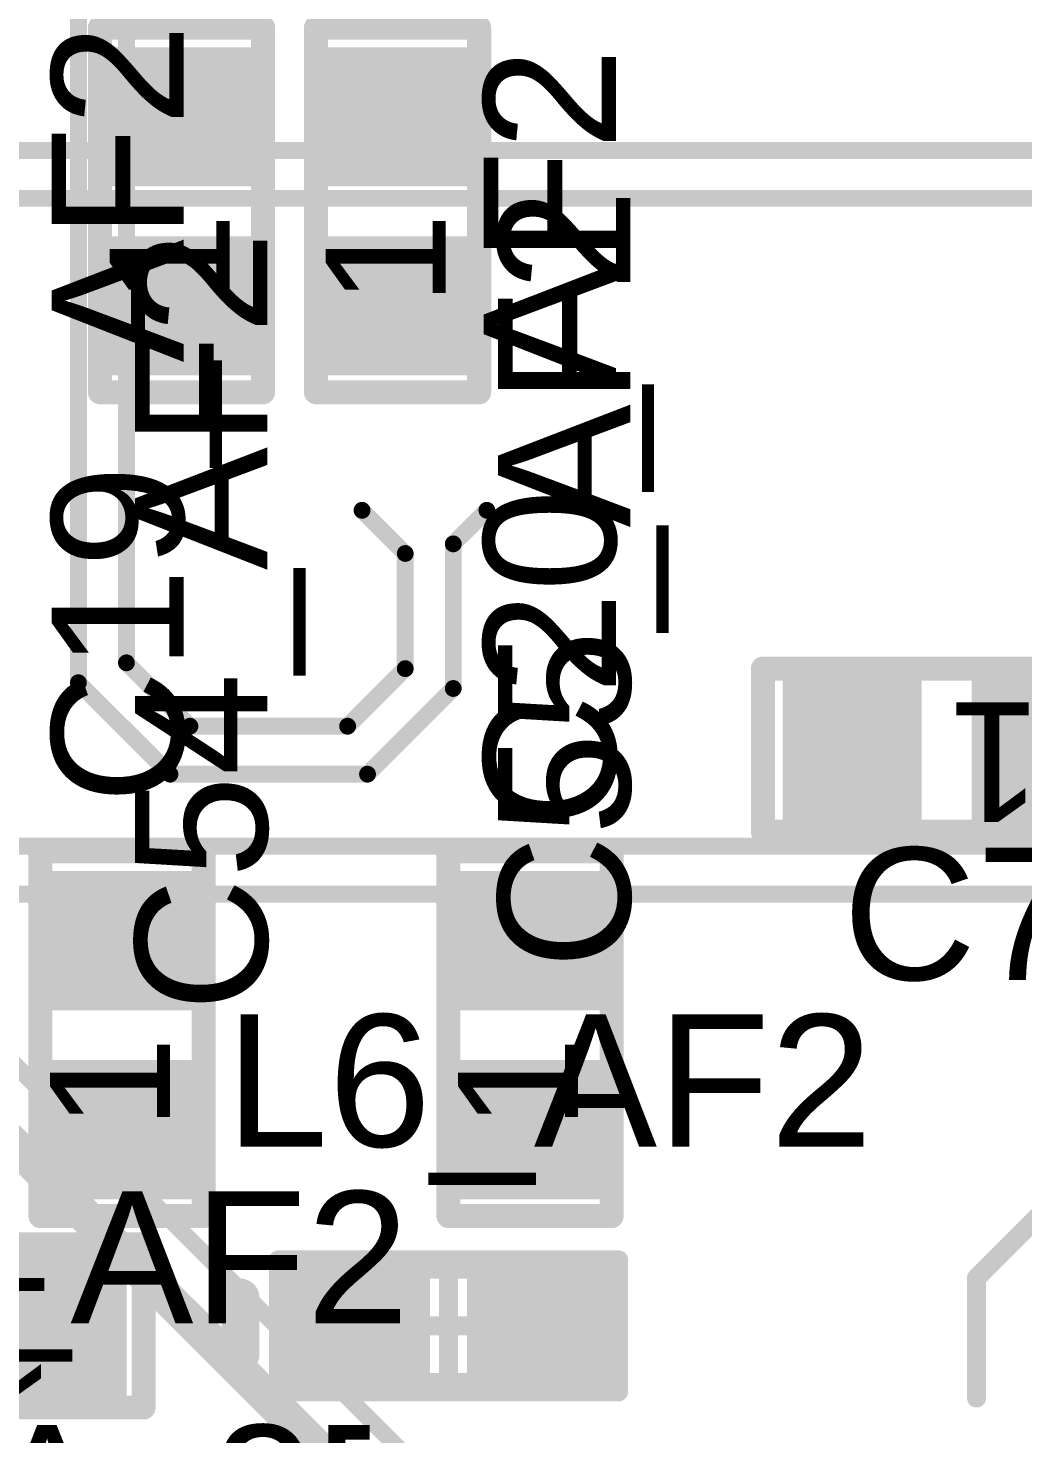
# Model space of a CAD drawing. Header units: inches. Extents: x -1.3 to 11.9, y -6.8 to 4.2.
# Drawn here: x 0.5075 to 0.7147, y 1.1275 to 1.4205 of the extents above; entities that cross this region are included whole.
import ezdxf

# ---------------------------------------------------------------- set-up
doc = ezdxf.new("R2010")
doc.units = ezdxf.units.IN
doc.header["$MEASUREMENT"] = 0
for name, color, linetype in [('07_SIG3', 216, 'Continuous'), ('12_SIG4', 7, 'Continuous'), ('14_SIG5', 136, 'Continuous'), ('ASSY_DWG_INFO', 56, 'Continuous'), ('Bottom Overlay', 54, 'Continuous'), ('FAB', 56, 'Continuous'), ('Mechanical 13', 56, 'Continuous'), ('POT_INFO', 56, 'Continuous'), ('TOP', 1, 'Continuous'), ('Top Overlay', 2, 'Continuous'), ('Top Paste', 8, 'Continuous'), ('Top Solder', 216, 'Continuous')]:
    doc.layers.add(name, color=color, linetype=linetype)
doc.styles.add('Arial', font='', dxfattribs={"height": 0.2})
doc.styles.get('Arial').set_extended_font_data('Arial')

# ---------------------------------------------------------------- blocks, each defined once
blk = doc.blocks.new('C0402_169')
at = {"layer": 'TOP'}
for points in [[(-0.031, -0.0125), (-0.031, 0.0125), (-0.006, 0.0125), (-0.006, -0.0125)], [(0.0084, -0.0125), (0.0084, 0.0125), (0.0334, 0.0125), (0.0334, -0.0125)]]:
    blk.add_hatch(color=1, dxfattribs=at).paths.add_polyline_path(points)
at = {"layer": 'Top Paste'}
for points in [[(-0.031, -0.0125), (-0.031, 0.0125), (-0.006, 0.0125), (-0.006, -0.0125)], [(0.0084, -0.0125), (0.0084, 0.0125), (0.0334, 0.0125), (0.0334, -0.0125)]]:
    blk.add_hatch(color=8, dxfattribs=at).paths.add_polyline_path(points)
at = {"layer": 'Top Solder'}
for points in [[(-0.033, -0.0145), (-0.033, 0.0145), (-0.004, 0.0145), (-0.004, -0.0145)], [(0.0064, -0.0145), (0.0064, 0.0145), (0.0354, 0.0145), (0.0354, -0.0145)]]:
    blk.add_hatch(color=216, dxfattribs=at).paths.add_polyline_path(points)
at = {"layer": 'ASSY_DWG_INFO'}
for points in [[(-0.0365, 0.017, 0.005, 0.005, 0), (-0.0365, -0.017, 0.005, 0.005, 0)], [(0.0395, 0.017, 0.005, 0.005, 0), (-0.0365, 0.017, 0.005, 0.005, 0)], [(0.0395, 0.017, 0.005, 0.005, 0), (0.0395, -0.017, 0.005, 0.005, 0)], [(0.0395, -0.017, 0.005, 0.005, 0), (-0.0365, -0.017, 0.005, 0.005, 0)]]:
    blk.add_lwpolyline(points, format="xyseb", dxfattribs=at)
for points in [[(-0.03775, 0.017, 0.0025, 0.0025, 1), (-0.03525, 0.017, 0.0025, 0.0025, 1)], [(-0.03775, 0.017, 0.0025, 0.0025, 1), (-0.03525, 0.017, 0.0025, 0.0025, 1)], [(0.03825, 0.017, 0.0025, 0.0025, 1), (0.04075, 0.017, 0.0025, 0.0025, 1)], [(0.03825, 0.017, 0.0025, 0.0025, 1), (0.04075, 0.017, 0.0025, 0.0025, 1)], [(-0.03775, -0.017, 0.0025, 0.0025, 1), (-0.03525, -0.017, 0.0025, 0.0025, 1)], [(-0.03775, -0.017, 0.0025, 0.0025, 1), (-0.03525, -0.017, 0.0025, 0.0025, 1)], [(0.03825, -0.017, 0.0025, 0.0025, 1), (0.04075, -0.017, 0.0025, 0.0025, 1)], [(0.03825, -0.017, 0.0025, 0.0025, 1), (0.04075, -0.017, 0.0025, 0.0025, 1)]]:
    blk.add_lwpolyline(points, format="xyseb", close=True, dxfattribs=at)
at = {"layer": 'Top Overlay'}
for points in [[(0.0365, 0.017, 0.005, 0.005, 0), (-0.0365, 0.017, 0.005, 0.005, 0)], [(-0.0365, 0.017, 0.005, 0.005, 0), (-0.0365, -0.017, 0.005, 0.005, 0)], [(0.0395, 0.017, 0.005, 0.005, 0), (0.0365, 0.017, 0.005, 0.005, 0)], [(0.0395, 0.017, 0.005, 0.005, 0), (0.0395, -0.017, 0.005, 0.005, 0)], [(0.0395, -0.017, 0.005, 0.005, 0), (-0.0365, -0.017, 0.005, 0.005, 0)]]:
    blk.add_lwpolyline(points, format="xyseb", dxfattribs=at)
for points in [[(-0.03775, 0.017, 0.0025, 0.0025, 1), (-0.03525, 0.017, 0.0025, 0.0025, 1)], [(-0.03775, 0.017, 0.0025, 0.0025, 1), (-0.03525, 0.017, 0.0025, 0.0025, 1)], [(0.03525, 0.017, 0.0025, 0.0025, 1), (0.03775, 0.017, 0.0025, 0.0025, 1)], [(0.03525, 0.017, 0.0025, 0.0025, 1), (0.03775, 0.017, 0.0025, 0.0025, 1)], [(0.03825, 0.017, 0.0025, 0.0025, 1), (0.04075, 0.017, 0.0025, 0.0025, 1)], [(0.03825, 0.017, 0.0025, 0.0025, 1), (0.04075, 0.017, 0.0025, 0.0025, 1)], [(-0.03775, -0.017, 0.0025, 0.0025, 1), (-0.03525, -0.017, 0.0025, 0.0025, 1)], [(-0.03775, -0.017, 0.0025, 0.0025, 1), (-0.03525, -0.017, 0.0025, 0.0025, 1)], [(0.03825, -0.017, 0.0025, 0.0025, 1), (0.04075, -0.017, 0.0025, 0.0025, 1)], [(0.03825, -0.017, 0.0025, 0.0025, 1), (0.04075, -0.017, 0.0025, 0.0025, 1)]]:
    blk.add_lwpolyline(points, format="xyseb", close=True, dxfattribs=at)
at = {"layer": 'FAB', "style": 'Arial'}
blk.add_text('1', height=0.025, dxfattribs=at).set_placement((-0.0185, -0.01))
blk = doc.blocks.new('C0402_194')
at = {"layer": 'TOP'}
for points in [[(-0.031, -0.0125), (-0.031, 0.0125), (-0.006, 0.0125), (-0.006, -0.0125)], [(0.0084, -0.0125), (0.0084, 0.0125), (0.0334, 0.0125), (0.0334, -0.0125)]]:
    blk.add_hatch(color=1, dxfattribs=at).paths.add_polyline_path(points)
at = {"layer": 'Top Paste'}
for points in [[(-0.031, -0.0125), (-0.031, 0.0125), (-0.006, 0.0125), (-0.006, -0.0125)], [(0.0084, -0.0125), (0.0084, 0.0125), (0.0334, 0.0125), (0.0334, -0.0125)]]:
    blk.add_hatch(color=8, dxfattribs=at).paths.add_polyline_path(points)
at = {"layer": 'Top Solder'}
for points in [[(-0.033, -0.0145), (-0.033, 0.0145), (-0.004, 0.0145), (-0.004, -0.0145)], [(0.0064, -0.0145), (0.0064, 0.0145), (0.0354, 0.0145), (0.0354, -0.0145)]]:
    blk.add_hatch(color=216, dxfattribs=at).paths.add_polyline_path(points)
at = {"layer": 'ASSY_DWG_INFO'}
for points in [[(-0.0365, 0.017, 0.005, 0.005, 0), (-0.0365, -0.017, 0.005, 0.005, 0)], [(-0.0365, 0.017, 0.005, 0.005, 0), (0.0395, 0.017, 0.005, 0.005, 0)], [(0.0395, 0.017, 0.005, 0.005, 0), (0.0395, -0.017, 0.005, 0.005, 0)], [(-0.0365, -0.017, 0.005, 0.005, 0), (0.0395, -0.017, 0.005, 0.005, 0)]]:
    blk.add_lwpolyline(points, format="xyseb", dxfattribs=at)
for points in [[(-0.03775, 0.017, 0.0025, 0.0025, 1), (-0.03525, 0.017, 0.0025, 0.0025, 1)], [(-0.03775, 0.017, 0.0025, 0.0025, 1), (-0.03525, 0.017, 0.0025, 0.0025, 1)], [(0.03825, 0.017, 0.0025, 0.0025, 1), (0.04075, 0.017, 0.0025, 0.0025, 1)], [(0.03825, 0.017, 0.0025, 0.0025, 1), (0.04075, 0.017, 0.0025, 0.0025, 1)], [(-0.03775, -0.017, 0.0025, 0.0025, 1), (-0.03525, -0.017, 0.0025, 0.0025, 1)], [(-0.03775, -0.017, 0.0025, 0.0025, 1), (-0.03525, -0.017, 0.0025, 0.0025, 1)], [(0.03825, -0.017, 0.0025, 0.0025, 1), (0.04075, -0.017, 0.0025, 0.0025, 1)], [(0.03825, -0.017, 0.0025, 0.0025, 1), (0.04075, -0.017, 0.0025, 0.0025, 1)]]:
    blk.add_lwpolyline(points, format="xyseb", close=True, dxfattribs=at)
at = {"layer": 'Top Overlay'}
for points in [[(-0.0365, 0.017, 0.005, 0.005, 0), (0.0365, 0.017, 0.005, 0.005, 0)], [(-0.0365, 0.017, 0.005, 0.005, 0), (-0.0365, -0.017, 0.005, 0.005, 0)], [(0.0365, 0.017, 0.005, 0.005, 0), (0.0395, 0.017, 0.005, 0.005, 0)], [(0.0395, 0.017, 0.005, 0.005, 0), (0.0395, -0.017, 0.005, 0.005, 0)], [(-0.0365, -0.017, 0.005, 0.005, 0), (0.0395, -0.017, 0.005, 0.005, 0)]]:
    blk.add_lwpolyline(points, format="xyseb", dxfattribs=at)
for points in [[(-0.03775, 0.017, 0.0025, 0.0025, 1), (-0.03525, 0.017, 0.0025, 0.0025, 1)], [(-0.03775, 0.017, 0.0025, 0.0025, 1), (-0.03525, 0.017, 0.0025, 0.0025, 1)], [(0.03525, 0.017, 0.0025, 0.0025, 1), (0.03775, 0.017, 0.0025, 0.0025, 1)], [(0.03525, 0.017, 0.0025, 0.0025, 1), (0.03775, 0.017, 0.0025, 0.0025, 1)], [(0.03825, 0.017, 0.0025, 0.0025, 1), (0.04075, 0.017, 0.0025, 0.0025, 1)], [(0.03825, 0.017, 0.0025, 0.0025, 1), (0.04075, 0.017, 0.0025, 0.0025, 1)], [(-0.03775, -0.017, 0.0025, 0.0025, 1), (-0.03525, -0.017, 0.0025, 0.0025, 1)], [(-0.03775, -0.017, 0.0025, 0.0025, 1), (-0.03525, -0.017, 0.0025, 0.0025, 1)], [(0.03825, -0.017, 0.0025, 0.0025, 1), (0.04075, -0.017, 0.0025, 0.0025, 1)], [(0.03825, -0.017, 0.0025, 0.0025, 1), (0.04075, -0.017, 0.0025, 0.0025, 1)]]:
    blk.add_lwpolyline(points, format="xyseb", close=True, dxfattribs=at)
at = {"layer": 'FAB', "style": 'Arial'}
blk.add_text('1', height=0.025, dxfattribs=at).set_placement((-0.0185, -0.01))
blk = doc.blocks.new('C0402_196')
at = {"layer": 'TOP'}
for points in [[(-0.031, -0.0125), (-0.031, 0.0125), (-0.006, 0.0125), (-0.006, -0.0125)], [(0.0084, -0.0125), (0.0084, 0.0125), (0.0334, 0.0125), (0.0334, -0.0125)]]:
    blk.add_hatch(color=1, dxfattribs=at).paths.add_polyline_path(points)
at = {"layer": 'Top Paste'}
for points in [[(-0.031, -0.0125), (-0.031, 0.0125), (-0.006, 0.0125), (-0.006, -0.0125)], [(0.0084, -0.0125), (0.0084, 0.0125), (0.0334, 0.0125), (0.0334, -0.0125)]]:
    blk.add_hatch(color=8, dxfattribs=at).paths.add_polyline_path(points)
at = {"layer": 'Top Solder'}
for points in [[(-0.033, -0.0145), (-0.033, 0.0145), (-0.004, 0.0145), (-0.004, -0.0145)], [(0.0064, -0.0145), (0.0064, 0.0145), (0.0354, 0.0145), (0.0354, -0.0145)]]:
    blk.add_hatch(color=216, dxfattribs=at).paths.add_polyline_path(points)
at = {"layer": 'ASSY_DWG_INFO'}
for points in [[(-0.0365, 0.017, 0.005, 0.005, 0), (-0.0365, -0.017, 0.005, 0.005, 0)], [(-0.0365, 0.017, 0.005, 0.005, 0), (0.0395, 0.017, 0.005, 0.005, 0)], [(0.0395, 0.017, 0.005, 0.005, 0), (0.0395, -0.017, 0.005, 0.005, 0)], [(-0.0365, -0.017, 0.005, 0.005, 0), (0.0395, -0.017, 0.005, 0.005, 0)]]:
    blk.add_lwpolyline(points, format="xyseb", dxfattribs=at)
for points in [[(-0.03775, 0.017, 0.0025, 0.0025, 1), (-0.03525, 0.017, 0.0025, 0.0025, 1)], [(-0.03775, 0.017, 0.0025, 0.0025, 1), (-0.03525, 0.017, 0.0025, 0.0025, 1)], [(0.03825, 0.017, 0.0025, 0.0025, 1), (0.04075, 0.017, 0.0025, 0.0025, 1)], [(0.03825, 0.017, 0.0025, 0.0025, 1), (0.04075, 0.017, 0.0025, 0.0025, 1)], [(-0.03775, -0.017, 0.0025, 0.0025, 1), (-0.03525, -0.017, 0.0025, 0.0025, 1)], [(-0.03775, -0.017, 0.0025, 0.0025, 1), (-0.03525, -0.017, 0.0025, 0.0025, 1)], [(0.03825, -0.017, 0.0025, 0.0025, 1), (0.04075, -0.017, 0.0025, 0.0025, 1)], [(0.03825, -0.017, 0.0025, 0.0025, 1), (0.04075, -0.017, 0.0025, 0.0025, 1)]]:
    blk.add_lwpolyline(points, format="xyseb", close=True, dxfattribs=at)
at = {"layer": 'Top Overlay'}
for points in [[(-0.0365, 0.017, 0.005, 0.005, 0), (0.0365, 0.017, 0.005, 0.005, 0)], [(-0.0365, 0.017, 0.005, 0.005, 0), (-0.0365, -0.017, 0.005, 0.005, 0)], [(0.0365, 0.017, 0.005, 0.005, 0), (0.0395, 0.017, 0.005, 0.005, 0)], [(0.0395, 0.017, 0.005, 0.005, 0), (0.0395, -0.017, 0.005, 0.005, 0)], [(-0.0365, -0.017, 0.005, 0.005, 0), (0.0395, -0.017, 0.005, 0.005, 0)]]:
    blk.add_lwpolyline(points, format="xyseb", dxfattribs=at)
for points in [[(-0.03775, 0.017, 0.0025, 0.0025, 1), (-0.03525, 0.017, 0.0025, 0.0025, 1)], [(-0.03775, 0.017, 0.0025, 0.0025, 1), (-0.03525, 0.017, 0.0025, 0.0025, 1)], [(0.03525, 0.017, 0.0025, 0.0025, 1), (0.03775, 0.017, 0.0025, 0.0025, 1)], [(0.03525, 0.017, 0.0025, 0.0025, 1), (0.03775, 0.017, 0.0025, 0.0025, 1)], [(0.03825, 0.017, 0.0025, 0.0025, 1), (0.04075, 0.017, 0.0025, 0.0025, 1)], [(0.03825, 0.017, 0.0025, 0.0025, 1), (0.04075, 0.017, 0.0025, 0.0025, 1)], [(-0.03775, -0.017, 0.0025, 0.0025, 1), (-0.03525, -0.017, 0.0025, 0.0025, 1)], [(-0.03775, -0.017, 0.0025, 0.0025, 1), (-0.03525, -0.017, 0.0025, 0.0025, 1)], [(0.03825, -0.017, 0.0025, 0.0025, 1), (0.04075, -0.017, 0.0025, 0.0025, 1)], [(0.03825, -0.017, 0.0025, 0.0025, 1), (0.04075, -0.017, 0.0025, 0.0025, 1)]]:
    blk.add_lwpolyline(points, format="xyseb", close=True, dxfattribs=at)
at = {"layer": 'FAB', "style": 'Arial'}
blk.add_text('1', height=0.025, dxfattribs=at).set_placement((-0.0185, -0.01))
blk = doc.blocks.new('C0402_248')
at = {"layer": 'TOP'}
for points in [[(-0.031, -0.0125), (-0.031, 0.0125), (-0.006, 0.0125), (-0.006, -0.0125)], [(0.0084, -0.0125), (0.0084, 0.0125), (0.0334, 0.0125), (0.0334, -0.0125)]]:
    blk.add_hatch(color=1, dxfattribs=at).paths.add_polyline_path(points)
at = {"layer": 'Top Paste'}
for points in [[(-0.031, -0.0125), (-0.031, 0.0125), (-0.006, 0.0125), (-0.006, -0.0125)], [(0.0084, -0.0125), (0.0084, 0.0125), (0.0334, 0.0125), (0.0334, -0.0125)]]:
    blk.add_hatch(color=8, dxfattribs=at).paths.add_polyline_path(points)
at = {"layer": 'Top Solder'}
for points in [[(-0.033, -0.0145), (-0.033, 0.0145), (-0.004, 0.0145), (-0.004, -0.0145)], [(0.0064, -0.0145), (0.0064, 0.0145), (0.0354, 0.0145), (0.0354, -0.0145)]]:
    blk.add_hatch(color=216, dxfattribs=at).paths.add_polyline_path(points)
at = {"layer": 'ASSY_DWG_INFO'}
for points in [[(-0.0365, 0.017, 0.005, 0.005, 0), (-0.0365, -0.017, 0.005, 0.005, 0)], [(0.0395, 0.017, 0.005, 0.005, 0), (-0.0365, 0.017, 0.005, 0.005, 0)], [(0.0395, 0.017, 0.005, 0.005, 0), (0.0395, -0.017, 0.005, 0.005, 0)], [(0.0395, -0.017, 0.005, 0.005, 0), (-0.0365, -0.017, 0.005, 0.005, 0)]]:
    blk.add_lwpolyline(points, format="xyseb", dxfattribs=at)
for points in [[(-0.03775, 0.017, 0.0025, 0.0025, 1), (-0.03525, 0.017, 0.0025, 0.0025, 1)], [(-0.03775, 0.017, 0.0025, 0.0025, 1), (-0.03525, 0.017, 0.0025, 0.0025, 1)], [(0.03825, 0.017, 0.0025, 0.0025, 1), (0.04075, 0.017, 0.0025, 0.0025, 1)], [(0.03825, 0.017, 0.0025, 0.0025, 1), (0.04075, 0.017, 0.0025, 0.0025, 1)], [(-0.03775, -0.017, 0.0025, 0.0025, 1), (-0.03525, -0.017, 0.0025, 0.0025, 1)], [(-0.03775, -0.017, 0.0025, 0.0025, 1), (-0.03525, -0.017, 0.0025, 0.0025, 1)], [(0.03825, -0.017, 0.0025, 0.0025, 1), (0.04075, -0.017, 0.0025, 0.0025, 1)], [(0.03825, -0.017, 0.0025, 0.0025, 1), (0.04075, -0.017, 0.0025, 0.0025, 1)]]:
    blk.add_lwpolyline(points, format="xyseb", close=True, dxfattribs=at)
at = {"layer": 'Top Overlay'}
for points in [[(0.0365, 0.017, 0.005, 0.005, 0), (-0.0365, 0.017, 0.005, 0.005, 0)], [(-0.0365, 0.017, 0.005, 0.005, 0), (-0.0365, -0.017, 0.005, 0.005, 0)], [(0.0395, 0.017, 0.005, 0.005, 0), (0.0365, 0.017, 0.005, 0.005, 0)], [(0.0395, 0.017, 0.005, 0.005, 0), (0.0395, -0.017, 0.005, 0.005, 0)], [(0.0395, -0.017, 0.005, 0.005, 0), (-0.0365, -0.017, 0.005, 0.005, 0)]]:
    blk.add_lwpolyline(points, format="xyseb", dxfattribs=at)
for points in [[(-0.03775, 0.017, 0.0025, 0.0025, 1), (-0.03525, 0.017, 0.0025, 0.0025, 1)], [(-0.03775, 0.017, 0.0025, 0.0025, 1), (-0.03525, 0.017, 0.0025, 0.0025, 1)], [(0.03525, 0.017, 0.0025, 0.0025, 1), (0.03775, 0.017, 0.0025, 0.0025, 1)], [(0.03525, 0.017, 0.0025, 0.0025, 1), (0.03775, 0.017, 0.0025, 0.0025, 1)], [(0.03825, 0.017, 0.0025, 0.0025, 1), (0.04075, 0.017, 0.0025, 0.0025, 1)], [(0.03825, 0.017, 0.0025, 0.0025, 1), (0.04075, 0.017, 0.0025, 0.0025, 1)], [(-0.03775, -0.017, 0.0025, 0.0025, 1), (-0.03525, -0.017, 0.0025, 0.0025, 1)], [(-0.03775, -0.017, 0.0025, 0.0025, 1), (-0.03525, -0.017, 0.0025, 0.0025, 1)], [(0.03825, -0.017, 0.0025, 0.0025, 1), (0.04075, -0.017, 0.0025, 0.0025, 1)], [(0.03825, -0.017, 0.0025, 0.0025, 1), (0.04075, -0.017, 0.0025, 0.0025, 1)]]:
    blk.add_lwpolyline(points, format="xyseb", close=True, dxfattribs=at)
at = {"layer": 'FAB', "style": 'Arial'}
blk.add_text('1', height=0.025, dxfattribs=at).set_placement((-0.0185, -0.01))
blk = doc.blocks.new('C0402_264')
at = {"layer": 'TOP'}
for points in [[(-0.031, -0.0125), (-0.031, 0.0125), (-0.006, 0.0125), (-0.006, -0.0125)], [(0.0084, -0.0125), (0.0084, 0.0125), (0.0334, 0.0125), (0.0334, -0.0125)]]:
    blk.add_hatch(color=1, dxfattribs=at).paths.add_polyline_path(points)
at = {"layer": 'Top Paste'}
for points in [[(-0.031, -0.0125), (-0.031, 0.0125), (-0.006, 0.0125), (-0.006, -0.0125)], [(0.0084, -0.0125), (0.0084, 0.0125), (0.0334, 0.0125), (0.0334, -0.0125)]]:
    blk.add_hatch(color=8, dxfattribs=at).paths.add_polyline_path(points)
at = {"layer": 'Top Solder'}
for points in [[(-0.033, -0.0145), (-0.033, 0.0145), (-0.004, 0.0145), (-0.004, -0.0145)], [(0.0064, -0.0145), (0.0064, 0.0145), (0.0354, 0.0145), (0.0354, -0.0145)]]:
    blk.add_hatch(color=216, dxfattribs=at).paths.add_polyline_path(points)
at = {"layer": 'ASSY_DWG_INFO'}
for points in [[(-0.0365, 0.017, 0.005, 0.005, 0), (-0.0365, -0.017, 0.005, 0.005, 0)], [(-0.0365, 0.017, 0.005, 0.005, 0), (0.0395, 0.017, 0.005, 0.005, 0)], [(0.0395, 0.017, 0.005, 0.005, 0), (0.0395, -0.017, 0.005, 0.005, 0)], [(-0.0365, -0.017, 0.005, 0.005, 0), (0.0395, -0.017, 0.005, 0.005, 0)]]:
    blk.add_lwpolyline(points, format="xyseb", dxfattribs=at)
for points in [[(-0.03775, 0.017, 0.0025, 0.0025, 1), (-0.03525, 0.017, 0.0025, 0.0025, 1)], [(-0.03775, 0.017, 0.0025, 0.0025, 1), (-0.03525, 0.017, 0.0025, 0.0025, 1)], [(0.03825, 0.017, 0.0025, 0.0025, 1), (0.04075, 0.017, 0.0025, 0.0025, 1)], [(0.03825, 0.017, 0.0025, 0.0025, 1), (0.04075, 0.017, 0.0025, 0.0025, 1)], [(-0.03775, -0.017, 0.0025, 0.0025, 1), (-0.03525, -0.017, 0.0025, 0.0025, 1)], [(-0.03775, -0.017, 0.0025, 0.0025, 1), (-0.03525, -0.017, 0.0025, 0.0025, 1)], [(0.03825, -0.017, 0.0025, 0.0025, 1), (0.04075, -0.017, 0.0025, 0.0025, 1)], [(0.03825, -0.017, 0.0025, 0.0025, 1), (0.04075, -0.017, 0.0025, 0.0025, 1)]]:
    blk.add_lwpolyline(points, format="xyseb", close=True, dxfattribs=at)
at = {"layer": 'Top Overlay'}
for points in [[(-0.0365, 0.017, 0.005, 0.005, 0), (0.0365, 0.017, 0.005, 0.005, 0)], [(-0.0365, 0.017, 0.005, 0.005, 0), (-0.0365, -0.017, 0.005, 0.005, 0)], [(0.0365, 0.017, 0.005, 0.005, 0), (0.0395, 0.017, 0.005, 0.005, 0)], [(0.0395, 0.017, 0.005, 0.005, 0), (0.0395, -0.017, 0.005, 0.005, 0)], [(-0.0365, -0.017, 0.005, 0.005, 0), (0.0395, -0.017, 0.005, 0.005, 0)]]:
    blk.add_lwpolyline(points, format="xyseb", dxfattribs=at)
for points in [[(-0.03775, 0.017, 0.0025, 0.0025, 1), (-0.03525, 0.017, 0.0025, 0.0025, 1)], [(-0.03775, 0.017, 0.0025, 0.0025, 1), (-0.03525, 0.017, 0.0025, 0.0025, 1)], [(0.03525, 0.017, 0.0025, 0.0025, 1), (0.03775, 0.017, 0.0025, 0.0025, 1)], [(0.03525, 0.017, 0.0025, 0.0025, 1), (0.03775, 0.017, 0.0025, 0.0025, 1)], [(0.03825, 0.017, 0.0025, 0.0025, 1), (0.04075, 0.017, 0.0025, 0.0025, 1)], [(0.03825, 0.017, 0.0025, 0.0025, 1), (0.04075, 0.017, 0.0025, 0.0025, 1)], [(-0.03775, -0.017, 0.0025, 0.0025, 1), (-0.03525, -0.017, 0.0025, 0.0025, 1)], [(-0.03775, -0.017, 0.0025, 0.0025, 1), (-0.03525, -0.017, 0.0025, 0.0025, 1)], [(0.03825, -0.017, 0.0025, 0.0025, 1), (0.04075, -0.017, 0.0025, 0.0025, 1)], [(0.03825, -0.017, 0.0025, 0.0025, 1), (0.04075, -0.017, 0.0025, 0.0025, 1)]]:
    blk.add_lwpolyline(points, format="xyseb", close=True, dxfattribs=at)
at = {"layer": 'FAB', "style": 'Arial'}
blk.add_text('1', height=0.025, dxfattribs=at).set_placement((-0.0185, -0.01))
blk = doc.blocks.new('C0402_266')
at = {"layer": 'TOP'}
for points in [[(-0.031, -0.0125), (-0.031, 0.0125), (-0.006, 0.0125), (-0.006, -0.0125)], [(0.0084, -0.0125), (0.0084, 0.0125), (0.0334, 0.0125), (0.0334, -0.0125)]]:
    blk.add_hatch(color=1, dxfattribs=at).paths.add_polyline_path(points)
at = {"layer": 'Top Paste'}
for points in [[(-0.031, -0.0125), (-0.031, 0.0125), (-0.006, 0.0125), (-0.006, -0.0125)], [(0.0084, -0.0125), (0.0084, 0.0125), (0.0334, 0.0125), (0.0334, -0.0125)]]:
    blk.add_hatch(color=8, dxfattribs=at).paths.add_polyline_path(points)
at = {"layer": 'Top Solder'}
for points in [[(-0.033, -0.0145), (-0.033, 0.0145), (-0.004, 0.0145), (-0.004, -0.0145)], [(0.0064, -0.0145), (0.0064, 0.0145), (0.0354, 0.0145), (0.0354, -0.0145)]]:
    blk.add_hatch(color=216, dxfattribs=at).paths.add_polyline_path(points)
at = {"layer": 'ASSY_DWG_INFO'}
for points in [[(-0.0365, 0.017, 0.005, 0.005, 0), (-0.0365, -0.017, 0.005, 0.005, 0)], [(-0.0365, 0.017, 0.005, 0.005, 0), (0.0395, 0.017, 0.005, 0.005, 0)], [(0.0395, 0.017, 0.005, 0.005, 0), (0.0395, -0.017, 0.005, 0.005, 0)], [(-0.0365, -0.017, 0.005, 0.005, 0), (0.0395, -0.017, 0.005, 0.005, 0)]]:
    blk.add_lwpolyline(points, format="xyseb", dxfattribs=at)
for points in [[(-0.03775, 0.017, 0.0025, 0.0025, 1), (-0.03525, 0.017, 0.0025, 0.0025, 1)], [(-0.03775, 0.017, 0.0025, 0.0025, 1), (-0.03525, 0.017, 0.0025, 0.0025, 1)], [(0.03825, 0.017, 0.0025, 0.0025, 1), (0.04075, 0.017, 0.0025, 0.0025, 1)], [(0.03825, 0.017, 0.0025, 0.0025, 1), (0.04075, 0.017, 0.0025, 0.0025, 1)], [(-0.03775, -0.017, 0.0025, 0.0025, 1), (-0.03525, -0.017, 0.0025, 0.0025, 1)], [(-0.03775, -0.017, 0.0025, 0.0025, 1), (-0.03525, -0.017, 0.0025, 0.0025, 1)], [(0.03825, -0.017, 0.0025, 0.0025, 1), (0.04075, -0.017, 0.0025, 0.0025, 1)], [(0.03825, -0.017, 0.0025, 0.0025, 1), (0.04075, -0.017, 0.0025, 0.0025, 1)]]:
    blk.add_lwpolyline(points, format="xyseb", close=True, dxfattribs=at)
at = {"layer": 'Top Overlay'}
for points in [[(-0.0365, 0.017, 0.005, 0.005, 0), (0.0365, 0.017, 0.005, 0.005, 0)], [(-0.0365, 0.017, 0.005, 0.005, 0), (-0.0365, -0.017, 0.005, 0.005, 0)], [(0.0365, 0.017, 0.005, 0.005, 0), (0.0395, 0.017, 0.005, 0.005, 0)], [(0.0395, 0.017, 0.005, 0.005, 0), (0.0395, -0.017, 0.005, 0.005, 0)], [(-0.0365, -0.017, 0.005, 0.005, 0), (0.0395, -0.017, 0.005, 0.005, 0)]]:
    blk.add_lwpolyline(points, format="xyseb", dxfattribs=at)
for points in [[(-0.03775, 0.017, 0.0025, 0.0025, 1), (-0.03525, 0.017, 0.0025, 0.0025, 1)], [(-0.03775, 0.017, 0.0025, 0.0025, 1), (-0.03525, 0.017, 0.0025, 0.0025, 1)], [(0.03525, 0.017, 0.0025, 0.0025, 1), (0.03775, 0.017, 0.0025, 0.0025, 1)], [(0.03525, 0.017, 0.0025, 0.0025, 1), (0.03775, 0.017, 0.0025, 0.0025, 1)], [(0.03825, 0.017, 0.0025, 0.0025, 1), (0.04075, 0.017, 0.0025, 0.0025, 1)], [(0.03825, 0.017, 0.0025, 0.0025, 1), (0.04075, 0.017, 0.0025, 0.0025, 1)], [(-0.03775, -0.017, 0.0025, 0.0025, 1), (-0.03525, -0.017, 0.0025, 0.0025, 1)], [(-0.03775, -0.017, 0.0025, 0.0025, 1), (-0.03525, -0.017, 0.0025, 0.0025, 1)], [(0.03825, -0.017, 0.0025, 0.0025, 1), (0.04075, -0.017, 0.0025, 0.0025, 1)], [(0.03825, -0.017, 0.0025, 0.0025, 1), (0.04075, -0.017, 0.0025, 0.0025, 1)]]:
    blk.add_lwpolyline(points, format="xyseb", close=True, dxfattribs=at)
at = {"layer": 'FAB', "style": 'Arial'}
blk.add_text('1', height=0.025, dxfattribs=at).set_placement((-0.0185, -0.01))
blk = doc.blocks.new('0402_A_374')
at = {"layer": 'TOP'}
for points in [[(-0.0315, -0.00984), (-0.0315, 0.00984), (-0.00787, 0.00984), (-0.00787, -0.00984)], [(0.00787, -0.00984), (0.00787, 0.00984), (0.0315, 0.00984), (0.0315, -0.00984)]]:
    blk.add_hatch(color=1, dxfattribs=at).paths.add_polyline_path(points)
at = {"layer": 'Top Paste'}
for points in [[(-0.0315, -0.00984), (-0.0315, 0.00984), (-0.00787, 0.00984), (-0.00787, -0.00984)], [(0.00787, -0.00984), (0.00787, 0.00984), (0.0315, 0.00984), (0.0315, -0.00984)]]:
    blk.add_hatch(color=8, dxfattribs=at).paths.add_polyline_path(points)
at = {"layer": 'Top Solder'}
for points in [[(-0.0355, -0.01384), (-0.0355, 0.01384), (-0.00387, 0.01384), (-0.00387, -0.01384)], [(0.00387, -0.01384), (0.00387, 0.01384), (0.0355, 0.01384), (0.0355, -0.01384)]]:
    blk.add_hatch(color=216, dxfattribs=at).paths.add_polyline_path(points)
at = {"layer": 'Mechanical 13'}
for points in [[(-0.02165, -0.01181, 0.00394, 0.00394, 0), (-0.02165, 0.01181, 0.00394, 0.00394, 0)], [(-0.02165, 0.01181, 0.00394, 0.00394, 0), (0.02165, 0.01181, 0.00394, 0.00394, 0)], [(0.02165, -0.01181, 0.00394, 0.00394, 0), (0.02165, 0.01181, 0.00394, 0.00394, 0)], [(-0.02165, -0.01181, 0.00394, 0.00394, 0), (0.02165, -0.01181, 0.00394, 0.00394, 0)]]:
    blk.add_lwpolyline(points, format="xyseb", dxfattribs=at)
for points in [[(-0.02264, 0.01181, 0.00197, 0.00197, 1), (-0.02067, 0.01181, 0.00197, 0.00197, 1)], [(-0.02264, 0.01181, 0.00197, 0.00197, 1), (-0.02067, 0.01181, 0.00197, 0.00197, 1)], [(0.02067, 0.01181, 0.00197, 0.00197, 1), (0.02264, 0.01181, 0.00197, 0.00197, 1)], [(0.02067, 0.01181, 0.00197, 0.00197, 1), (0.02264, 0.01181, 0.00197, 0.00197, 1)], [(-0.02264, -0.01181, 0.00197, 0.00197, 1), (-0.02067, -0.01181, 0.00197, 0.00197, 1)], [(-0.02264, -0.01181, 0.00197, 0.00197, 1), (-0.02067, -0.01181, 0.00197, 0.00197, 1)], [(0.02067, -0.01181, 0.00197, 0.00197, 1), (0.02264, -0.01181, 0.00197, 0.00197, 1)], [(0.02067, -0.01181, 0.00197, 0.00197, 1), (0.02264, -0.01181, 0.00197, 0.00197, 1)]]:
    blk.add_lwpolyline(points, format="xyseb", close=True, dxfattribs=at)
at = {"layer": 'POT_INFO'}
for points in [[(-0.03543, -0.01378, 0.00394, 0.00394, 0), (-0.03543, 0.01378, 0.00394, 0.00394, 0)], [(-0.03543, 0.01378, 0.00394, 0.00394, 0), (0.03543, 0.01378, 0.00394, 0.00394, 0)], [(0.03543, -0.01378, 0.00394, 0.00394, 0), (0.03543, 0.01378, 0.00394, 0.00394, 0)], [(0, -0.01181, 0.00394, 0.00394, 0), (0, 0.01181, 0.00394, 0.00394, 0)], [(-0.01181, 0, 0.00394, 0.00394, 0), (0.01181, 0, 0.00394, 0.00394, 0)], [(-0.03543, -0.01378, 0.00394, 0.00394, 0), (0.03543, -0.01378, 0.00394, 0.00394, 0)]]:
    blk.add_lwpolyline(points, format="xyseb", dxfattribs=at)
for points in [[(-0.03642, 0.01378, 0.00197, 0.00197, 1), (-0.03445, 0.01378, 0.00197, 0.00197, 1)], [(-0.03642, 0.01378, 0.00197, 0.00197, 1), (-0.03445, 0.01378, 0.00197, 0.00197, 1)], [(0.03445, 0.01378, 0.00197, 0.00197, 1), (0.03642, 0.01378, 0.00197, 0.00197, 1)], [(0.03445, 0.01378, 0.00197, 0.00197, 1), (0.03642, 0.01378, 0.00197, 0.00197, 1)], [(-0.00098, 0.01181, 0.00197, 0.00197, 1), (0.00098, 0.01181, 0.00197, 0.00197, 1)], [(-0.0128, 0, 0.00197, 0.00197, 1), (-0.01083, 0, 0.00197, 0.00197, 1)], [(0.01083, 0, 0.00197, 0.00197, 1), (0.0128, 0, 0.00197, 0.00197, 1)], [(-0.00098, -0.01181, 0.00197, 0.00197, 1), (0.00098, -0.01181, 0.00197, 0.00197, 1)], [(-0.03642, -0.01378, 0.00197, 0.00197, 1), (-0.03445, -0.01378, 0.00197, 0.00197, 1)], [(-0.03642, -0.01378, 0.00197, 0.00197, 1), (-0.03445, -0.01378, 0.00197, 0.00197, 1)], [(0.03445, -0.01378, 0.00197, 0.00197, 1), (0.03642, -0.01378, 0.00197, 0.00197, 1)], [(0.03445, -0.01378, 0.00197, 0.00197, 1), (0.03642, -0.01378, 0.00197, 0.00197, 1)]]:
    blk.add_lwpolyline(points, format="xyseb", close=True, dxfattribs=at)
at = {"layer": 'Top Overlay'}
blk.add_lwpolyline([(-0.04331, -0.00591, 0.00787, 0.00787, 0), (-0.04331, 0.00591, 0.00787, 0.00787, 0)], format="xyseb", dxfattribs=at)
for points in [[(-0.04528, 0.00591, 0.00394, 0.00394, 1), (-0.04134, 0.00591, 0.00394, 0.00394, 1)], [(-0.04528, -0.00591, 0.00394, 0.00394, 1), (-0.04134, -0.00591, 0.00394, 0.00394, 1)]]:
    blk.add_lwpolyline(points, format="xyseb", close=True, dxfattribs=at)

msp = doc.modelspace()

# ---------------------------------------------------------------- linework, layer by layer
at = {"layer": '07_SIG3'}
for points in [[(0.52793, 1.28821, 0.0035, 0.0035, 0), (0.52793, 1.55621, 0.0035, 0.0035, 0)], [(0.51793, 1.28407, 0.0035, 0.0035, 0), (0.51793, 1.55207, 0.0035, 0.0035, 0)], [(0.577, 1.32, 0.0035, 0.0035, 0), (0.586, 1.311, 0.0035, 0.0035, 0)], [(0.596, 1.313, 0.0035, 0.0035, 0), (0.603, 1.32, 0.0035, 0.0035, 0)], [(0.586, 1.287, 0.0035, 0.0035, 0), (0.586, 1.311, 0.0035, 0.0035, 0)], [(0.596, 1.28286, 0.0035, 0.0035, 0), (0.596, 1.313, 0.0035, 0.0035, 0)], [(0.52793, 1.28821, 0.0035, 0.0035, 0), (0.54114, 1.275, 0.0035, 0.0035, 0)], [(0.574, 1.275, 0.0035, 0.0035, 0), (0.586, 1.287, 0.0035, 0.0035, 0)], [(0.51793, 1.28407, 0.0035, 0.0035, 0), (0.537, 1.265, 0.0035, 0.0035, 0)], [(0.57814, 1.265, 0.0035, 0.0035, 0), (0.596, 1.28286, 0.0035, 0.0035, 0)], [(0.54114, 1.275, 0.0035, 0.0035, 0), (0.574, 1.275, 0.0035, 0.0035, 0)], [(0.537, 1.265, 0.0035, 0.0035, 0), (0.57814, 1.265, 0.0035, 0.0035, 0)], [(0.47, 1.23914, 0.0035, 0.0035, 0), (0.70414, 1.005, 0.0035, 0.0035, 0)], [(0.46, 1.235, 0.0035, 0.0035, 0), (0.7, 0.995, 0.0035, 0.0035, 0)]]:
    msp.add_lwpolyline(points, format="xyseb", dxfattribs=at)
for points in [[(0.57612, 1.32, 0.00175, 0.00175, 1), (0.57788, 1.32, 0.00175, 0.00175, 1)], [(0.60213, 1.32, 0.00175, 0.00175, 1), (0.60388, 1.32, 0.00175, 0.00175, 1)], [(0.58513, 1.311, 0.00175, 0.00175, 1), (0.58688, 1.311, 0.00175, 0.00175, 1)], [(0.58513, 1.311, 0.00175, 0.00175, 1), (0.58688, 1.311, 0.00175, 0.00175, 1)], [(0.59513, 1.313, 0.00175, 0.00175, 1), (0.59688, 1.313, 0.00175, 0.00175, 1)], [(0.59513, 1.313, 0.00175, 0.00175, 1), (0.59688, 1.313, 0.00175, 0.00175, 1)], [(0.52705, 1.28821, 0.00175, 0.00175, 1), (0.5288, 1.28821, 0.00175, 0.00175, 1)], [(0.52705, 1.28821, 0.00175, 0.00175, 1), (0.5288, 1.28821, 0.00175, 0.00175, 1)], [(0.58513, 1.287, 0.00175, 0.00175, 1), (0.58688, 1.287, 0.00175, 0.00175, 1)], [(0.58513, 1.287, 0.00175, 0.00175, 1), (0.58688, 1.287, 0.00175, 0.00175, 1)], [(0.51705, 1.28407, 0.00175, 0.00175, 1), (0.5188, 1.28407, 0.00175, 0.00175, 1)], [(0.51705, 1.28407, 0.00175, 0.00175, 1), (0.5188, 1.28407, 0.00175, 0.00175, 1)], [(0.59513, 1.28286, 0.00175, 0.00175, 1), (0.59688, 1.28286, 0.00175, 0.00175, 1)], [(0.59513, 1.28286, 0.00175, 0.00175, 1), (0.59688, 1.28286, 0.00175, 0.00175, 1)], [(0.54027, 1.275, 0.00175, 0.00175, 1), (0.54202, 1.275, 0.00175, 0.00175, 1)], [(0.54027, 1.275, 0.00175, 0.00175, 1), (0.54202, 1.275, 0.00175, 0.00175, 1)], [(0.57312, 1.275, 0.00175, 0.00175, 1), (0.57488, 1.275, 0.00175, 0.00175, 1)], [(0.57312, 1.275, 0.00175, 0.00175, 1), (0.57488, 1.275, 0.00175, 0.00175, 1)], [(0.53612, 1.265, 0.00175, 0.00175, 1), (0.53787, 1.265, 0.00175, 0.00175, 1)], [(0.53612, 1.265, 0.00175, 0.00175, 1), (0.53787, 1.265, 0.00175, 0.00175, 1)], [(0.57727, 1.265, 0.00175, 0.00175, 1), (0.57902, 1.265, 0.00175, 0.00175, 1)], [(0.57727, 1.265, 0.00175, 0.00175, 1), (0.57902, 1.265, 0.00175, 0.00175, 1)]]:
    msp.add_lwpolyline(points, format="xyseb", close=True, dxfattribs=at)
at = {"layer": '12_SIG4'}
for points in [[(0.47, 1.395, 0.0035, 0.0035, 0), (0.83914, 1.395, 0.0035, 0.0035, 0)], [(0.47414, 1.385, 0.0035, 0.0035, 0), (0.835, 1.385, 0.0035, 0.0035, 0)], [(0.385, 1.25, 0.0035, 0.0035, 0), (0.855, 1.25, 0.0035, 0.0035, 0)], [(0.4, 1.24, 0.0035, 0.0035, 0), (0.85914, 1.24, 0.0035, 0.0035, 0)]]:
    msp.add_lwpolyline(points, format="xyseb", dxfattribs=at)
at = {"layer": '14_SIG5'}
for points in [[(0.42, 1.27, 0.004, 0.004, 0), (1.05, 0.64, 0.004, 0.004, 0)], [(0.705, 1.16, 0.004, 0.004, 0), (0.74, 1.195, 0.004, 0.004, 0)], [(0.705, 1.135, 0.004, 0.004, 0), (0.705, 1.16, 0.004, 0.004, 0)]]:
    msp.add_lwpolyline(points, format="xyseb", dxfattribs=at)
for points in [[(0.704, 1.16, 0.002, 0.002, 1), (0.706, 1.16, 0.002, 0.002, 1)], [(0.704, 1.16, 0.002, 0.002, 1), (0.706, 1.16, 0.002, 0.002, 1)], [(0.704, 1.135, 0.002, 0.002, 1), (0.706, 1.135, 0.002, 0.002, 1)]]:
    msp.add_lwpolyline(points, format="xyseb", close=True, dxfattribs=at)

# ---------------------------------------------------------------- block references
for name, p, rotation in [('C0402_196', (0.5394, 1.3811), 90), ('C0402_194', (0.5844, 1.3811), 90), ('C0402_169', (0.7, 1.27), 180), ('C0402_266', (0.527, 1.2094), 90), ('C0402_264', (0.612, 1.2094), 90), ('C0402_248', (0.495, 1.15), 180)]:
    msp.add_blockref(name, p, dxfattribs=dict(rotation=rotation))
msp.add_blockref('0402_A_374', (0.595, 1.15))

# ---------------------------------------------------------------- texts
at = {"layer": 'Bottom Overlay', "style": 'Arial', "text_generation_flag": 2}
msp.add_text('J2_AF2', height=0.027559, dxfattribs=at).set_placement((0.58635, 1.10177))
at = {"layer": 'Top Overlay', "style": 'Arial'}
for s, p in [('C19_AF2', (0.53988, 1.2588)), ('C20_AF2', (0.62988, 1.2538)), ('C55_AF2', (0.63288, 1.2244)), ('C54_AF2', (0.55728, 1.2155))]:
    msp.add_text(s, height=0.027559, rotation=90, dxfattribs=at).set_placement(p)
for s, p in [('C70_RF_SW2', (0.67713, 1.22212)), ('L6_AF2', (0.54856, 1.18736)), ('L2_AF2', (0.452, 1.15051))]:
    msp.add_text(s, height=0.027559, dxfattribs=at).set_placement(p)

doc.saveas('drawing.dxf')
